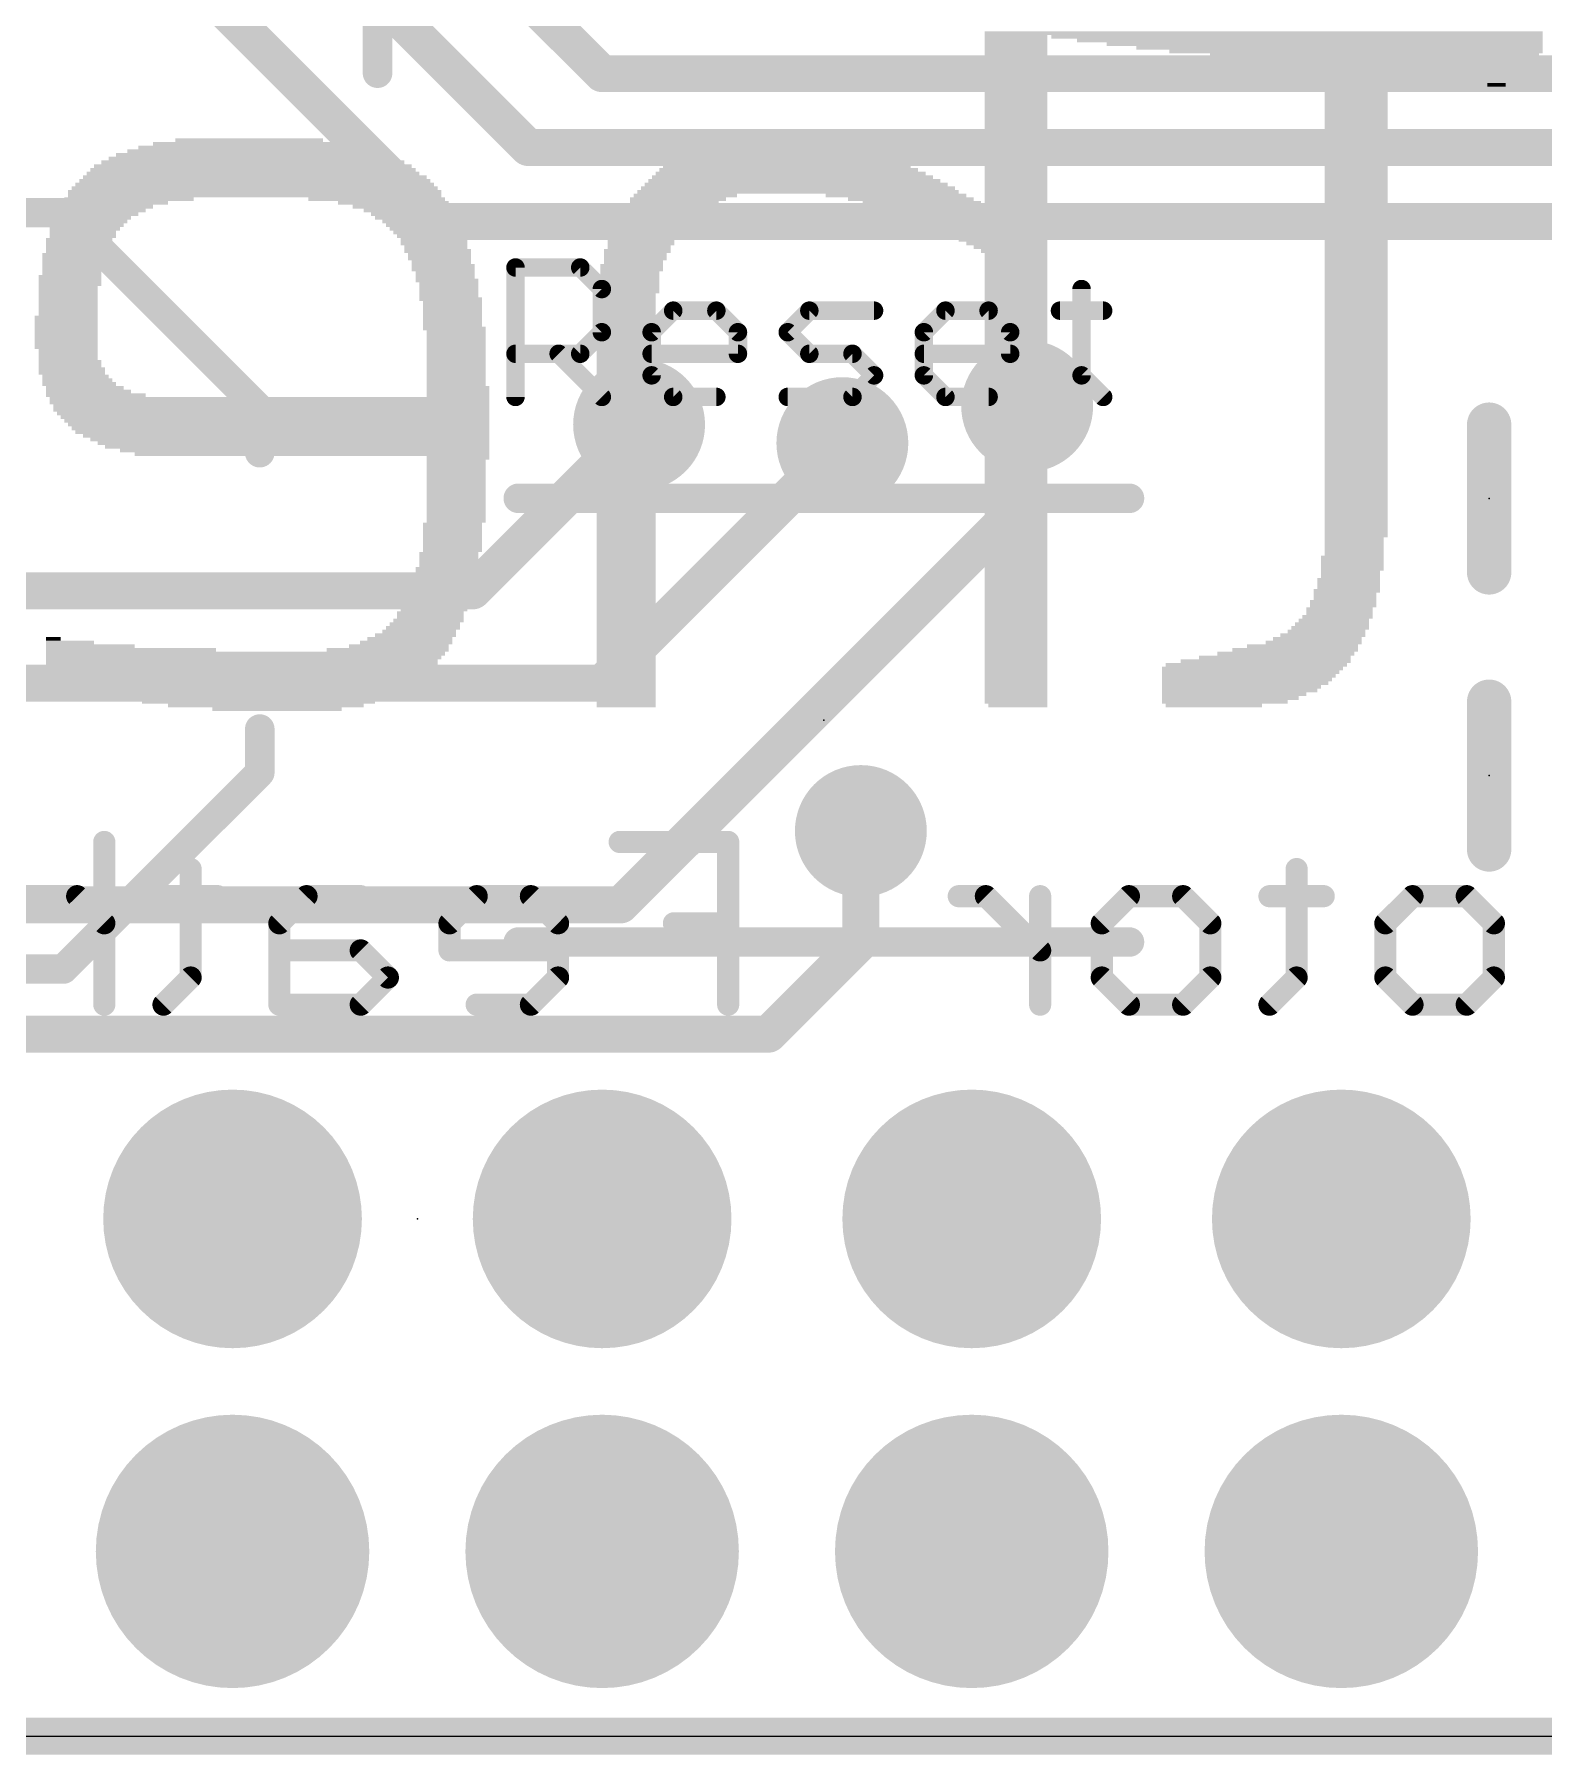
# Model space of a CAD drawing. Extents: x -0.1 to 50.9, y -0.1 to 23.
# Drawn here: x 22.77 to 33.14, y -0.13 to 11.7 of the extents above; entities that cross this region are included whole.
import ezdxf

# ---------------------------------------------------------------- set-up
doc = ezdxf.new("R2010")
doc.units = 0
for name, color, linetype in [('16', 132, 'CONTINUOUS'), ('17', 110, 'CONTINUOUS'), ('18', 110, 'CONTINUOUS'), ('20', 53, 'CONTINUOUS'), ('21', 40, 'CONTINUOUS'), ('22', 6, 'CONTINUOUS'), ('23', 40, 'CONTINUOUS'), ('30', 253, 'CONTINUOUS')]:
    doc.layers.add(name, color=color, linetype=linetype)

# ---------------------------------------------------------------- blocks, each defined once
blk = doc.blocks.new('ROUNDP')
at = {"const_width": 0.5}
blk.add_lwpolyline([(0, -0.25, 1), (0, 0.25, 1), (0, -0.25)], format="xyb", dxfattribs=at)
blk = doc.blocks.new('RECT')
blk.add_solid([(-0.5, -0.5), (0.5, -0.5), (-0.5, 0.5), (0.5, 0.5)])
blk = doc.blocks.new('ROUNDV')
at = {"const_width": 0.5}
blk.add_lwpolyline([(0, -0.25, 1), (0, 0.25, 1), (0, -0.25)], format="xyb", dxfattribs=at)

msp = doc.modelspace()

# ---------------------------------------------------------------- linework, layer by layer
at = {"layer": '16', "const_width": 0.254}
for points in [[(24.638, 12.446), (26.162, 10.922)], [(25.654, 12.446), (26.67, 11.43)], [(23.749, 12.192), (25.527, 10.414)], [(26.67, 11.43), (37.338, 11.43)], [(26.162, 10.922), (36.703, 10.922)], [(25.527, 10.414), (35.433, 10.414)], [(29.591, 8.509), (29.591, 9.144)], [(25.781, 7.874), (26.924, 9.017)], [(26.67, 7.239), (28.321, 8.89)], [(26.797, 5.715), (29.591, 8.509)], [(13.843, 7.874), (25.781, 7.874)], [(26.67, 7.239), (13.081, 7.239)], [(28.448, 5.461), (28.448, 6.223)], [(13.589, 5.715), (26.797, 5.715)], [(27.813, 4.826), (28.448, 5.461)], [(10.287, 4.826), (27.813, 4.826)], [(0, 0), (50.8, 0)]]:
    msp.add_lwpolyline(points, dxfattribs=at)
at = {"layer": '16', "const_width": 0.127}
for points in [[(26.67, 11.4935, 1), (26.67, 11.3665)], [(26.6251, 11.3851, 1), (26.7149, 11.4749)], [(26.162, 10.9855, 1), (26.162, 10.8585)], [(26.1171, 10.8771, 1), (26.2069, 10.9669)], [(25.527, 10.4775, 1), (25.527, 10.3505)], [(25.4821, 10.3691, 1), (25.5719, 10.4589)], [(29.6545, 9.144, 1), (29.5275, 9.144)], [(26.9689, 8.9721, 1), (26.8791, 9.0619)], [(28.3659, 8.8451, 1), (28.2761, 8.9349)], [(29.6359, 8.4641, 1), (29.5461, 8.5539)], [(29.5275, 8.509, 1), (29.6545, 8.509)], [(25.7361, 7.9189, 1), (25.8259, 7.8291)], [(25.781, 7.8105, 1), (25.781, 7.9375)], [(26.6251, 7.2839, 1), (26.7149, 7.1941)], [(26.67, 7.1755, 1), (26.67, 7.3025)], [(28.5115, 6.223, 1), (28.3845, 6.223)], [(26.7521, 5.7599, 1), (26.8419, 5.6701)], [(26.797, 5.6515, 1), (26.797, 5.7785)], [(28.4929, 5.4161, 1), (28.4031, 5.5059)], [(28.3845, 5.461, 1), (28.5115, 5.461)], [(27.7681, 4.8709, 1), (27.8579, 4.7811)], [(27.813, 4.7625, 1), (27.813, 4.8895)]]:
    msp.add_lwpolyline(points, format="xyb", dxfattribs=at)
at = {"layer": '20'}
msp.add_line((2.54, 0), (48.26, 0), dxfattribs=at)
at = {"layer": '21'}
for points, const_width in [([(25.1264, 11.4332), (25.1264, 15.9988)], 0.2032), ([(19.117, 10.474), (22.967, 10.474)], 0.2032), ([(22.967, 10.474), (24.317, 9.124)], 0.2032), ([(26.0746, 9.2075), (26.0746, 10.0973)], 0.127), ([(26.0746, 10.0973), (26.5195, 10.0973)], 0.127), ([(26.5195, 10.0973), (26.6678, 9.949)], 0.127), ([(26.6678, 9.949), (26.6678, 9.6524)], 0.127), ([(29.965, 9.949), (29.965, 9.3558)], 0.127), ([(27.0101, 9.6524), (27.1584, 9.8007)], 0.127), ([(27.1584, 9.8007), (27.455, 9.8007)], 0.127), ([(27.455, 9.8007), (27.6033, 9.6524)], 0.127), ([(27.9457, 9.6524), (28.094, 9.8007)], 0.127), ([(28.094, 9.8007), (28.5388, 9.8007)], 0.127), ([(28.8812, 9.6524), (29.0295, 9.8007)], 0.127), ([(29.0295, 9.8007), (29.3261, 9.8007)], 0.127), ([(29.3261, 9.8007), (29.4744, 9.6524)], 0.127), ([(29.8167, 9.8007), (30.1133, 9.8007)], 0.127), ([(26.6678, 9.6524), (26.5195, 9.5041)], 0.127), ([(27.0101, 9.3558), (27.0101, 9.6524)], 0.127), ([(27.6033, 9.6524), (27.6033, 9.5041)], 0.127), ([(28.094, 9.5041), (27.9457, 9.6524)], 0.127), ([(28.8812, 9.3558), (28.8812, 9.6524)], 0.127), ([(29.4744, 9.6524), (29.4744, 9.5041)], 0.127), ([(26.5195, 9.5041), (26.0746, 9.5041)], 0.127), ([(26.3712, 9.5041), (26.6678, 9.2075)], 0.127), ([(27.6033, 9.5041), (27.0101, 9.5041)], 0.127), ([(28.3905, 9.5041), (28.094, 9.5041)], 0.127), ([(28.5388, 9.3558), (28.3905, 9.5041)], 0.127), ([(29.4744, 9.5041), (28.8812, 9.5041)], 0.127), ([(27.1584, 9.2075), (27.0101, 9.3558)], 0.127), ([(28.3905, 9.2075), (28.5388, 9.3558)], 0.127), ([(29.0295, 9.2075), (28.8812, 9.3558)], 0.127), ([(29.965, 9.3558), (30.1133, 9.2075)], 0.127), ([(24.317, 9.124), (24.317, 8.824)], 0.2032), ([(27.455, 9.2075), (27.1584, 9.2075)], 0.127), ([(27.9457, 9.2075), (28.3905, 9.2075)], 0.127), ([(29.3261, 9.2075), (29.0295, 9.2075)], 0.127), ([(32.766, 8.001), (32.766, 9.017)], 0.3048), ([(26.094, 8.5104), (30.294, 8.5104)], 0.2032), ([(32.766, 6.096), (32.766, 7.112)], 0.3048), ([(24.317, 6.924), (24.317, 6.624)], 0.2032), ([(24.317, 6.624), (22.967, 5.274)], 0.2032), ([(30.294, 5.4596), (26.094, 5.4596)], 0.2032), ([(22.967, 5.274), (19.117, 5.274)], 0.2032)]:
    msp.add_lwpolyline(points, dxfattribs=dict(at, const_width=const_width))
for points, const_width in [([(25.0756, 11.4332, 1), (25.1772, 11.4332)], 0.1016), ([(23.0029, 10.5099, 1), (22.9311, 10.4381)], 0.1016), ([(22.967, 10.4232, 1), (22.967, 10.5248)], 0.1016), ([(26.1064, 10.0973, 1), (26.0429, 10.0973)], 0.0635), ([(26.0746, 10.129, 1), (26.0746, 10.0655)], 0.0635), ([(26.542, 10.1197, 1), (26.497, 10.0748)], 0.0635), ([(26.5195, 10.0655, 1), (26.5195, 10.129)], 0.0635), ([(26.6995, 9.949, 1), (26.636, 9.949)], 0.0635), ([(26.6453, 9.9265, 1), (26.6902, 9.9714)], 0.0635), ([(29.9967, 9.949, 1), (29.9332, 9.949)], 0.0635), ([(27.1584, 9.8324, 1), (27.1584, 9.7689)], 0.0635), ([(27.1809, 9.7782, 1), (27.136, 9.8231)], 0.0635), ([(27.4775, 9.8231, 1), (27.4326, 9.7782)], 0.0635), ([(27.455, 9.7689, 1), (27.455, 9.8324)], 0.0635), ([(28.094, 9.8324, 1), (28.094, 9.7689)], 0.0635), ([(28.1164, 9.7782, 1), (28.0715, 9.8231)], 0.0635), ([(28.5388, 9.7689, 1), (28.5388, 9.8324)], 0.0635), ([(29.0295, 9.8324, 1), (29.0295, 9.7689)], 0.0635), ([(29.0519, 9.7782, 1), (29.007, 9.8231)], 0.0635), ([(29.3485, 9.8231, 1), (29.3036, 9.7782)], 0.0635), ([(29.3261, 9.7689, 1), (29.3261, 9.8324)], 0.0635), ([(29.8167, 9.8324, 1), (29.8167, 9.7689)], 0.0635), ([(30.1133, 9.7689, 1), (30.1133, 9.8324)], 0.0635), ([(26.6902, 9.6299, 1), (26.6453, 9.6748)], 0.0635), ([(27.0419, 9.6524, 1), (26.9784, 9.6524)], 0.0635), ([(26.9877, 9.6748, 1), (27.0326, 9.6299)], 0.0635), ([(27.6351, 9.6524, 1), (27.5716, 9.6524)], 0.0635), ([(27.5809, 9.6299, 1), (27.6258, 9.6748)], 0.0635), ([(27.9681, 9.6748, 1), (27.9232, 9.6299)], 0.0635), ([(27.9232, 9.6748, 1), (27.9681, 9.6299)], 0.0635), ([(28.9129, 9.6524, 1), (28.8494, 9.6524)], 0.0635), ([(28.8587, 9.6748, 1), (28.9036, 9.6299)], 0.0635), ([(29.5061, 9.6524, 1), (29.4426, 9.6524)], 0.0635), ([(29.4519, 9.6299, 1), (29.4968, 9.6748)], 0.0635), ([(26.636, 9.6524, 1), (26.6995, 9.6524)], 0.0635), ([(26.0746, 9.5358, 1), (26.0746, 9.4723)], 0.0635), ([(26.3937, 9.5265, 1), (26.3488, 9.4816)], 0.0635), ([(26.497, 9.5265, 1), (26.542, 9.4816)], 0.0635), ([(26.5195, 9.4723, 1), (26.5195, 9.5358)], 0.0635), ([(27.0101, 9.5358, 1), (27.0101, 9.4723)], 0.0635), ([(27.5716, 9.5041, 1), (27.6351, 9.5041)], 0.0635), ([(27.6033, 9.4723, 1), (27.6033, 9.5358)], 0.0635), ([(28.094, 9.5358, 1), (28.094, 9.4723)], 0.0635), ([(28.0715, 9.4816, 1), (28.1164, 9.5265)], 0.0635), ([(28.413, 9.5265, 1), (28.3681, 9.4816)], 0.0635), ([(28.3905, 9.4723, 1), (28.3905, 9.5358)], 0.0635), ([(28.8812, 9.5358, 1), (28.8812, 9.4723)], 0.0635), ([(29.4426, 9.5041, 1), (29.5061, 9.5041)], 0.0635), ([(29.4744, 9.4723, 1), (29.4744, 9.5358)], 0.0635), ([(27.0326, 9.3782, 1), (26.9877, 9.3333)], 0.0635), ([(26.9784, 9.3558, 1), (27.0419, 9.3558)], 0.0635), ([(28.5613, 9.3333, 1), (28.5164, 9.3782)], 0.0635), ([(28.5164, 9.3333, 1), (28.5613, 9.3782)], 0.0635), ([(28.8494, 9.3558, 1), (28.9129, 9.3558)], 0.0635), ([(28.9036, 9.3782, 1), (28.8587, 9.3333)], 0.0635), ([(29.9874, 9.3782, 1), (29.9425, 9.3333)], 0.0635), ([(29.9332, 9.3558, 1), (29.9967, 9.3558)], 0.0635), ([(24.3678, 9.124, 1), (24.2662, 9.124)], 0.1016), ([(26.0429, 9.2075, 1), (26.1064, 9.2075)], 0.0635), ([(26.6453, 9.185, 1), (26.6902, 9.23)], 0.0635), ([(27.1584, 9.2393, 1), (27.1584, 9.1757)], 0.0635), ([(27.136, 9.185, 1), (27.1809, 9.23)], 0.0635), ([(27.455, 9.1757, 1), (27.455, 9.2393)], 0.0635), ([(27.9457, 9.2393, 1), (27.9457, 9.1757)], 0.0635), ([(28.3681, 9.23, 1), (28.413, 9.185)], 0.0635), ([(28.3905, 9.1757, 1), (28.3905, 9.2393)], 0.0635), ([(29.0295, 9.2393, 1), (29.0295, 9.1757)], 0.0635), ([(29.007, 9.185, 1), (29.0519, 9.23)], 0.0635), ([(29.3261, 9.1757, 1), (29.3261, 9.2393)], 0.0635), ([(30.0908, 9.185, 1), (30.1357, 9.23)], 0.0635), ([(24.2811, 9.0881, 1), (24.3529, 9.1599)], 0.1016), ([(32.8422, 9.017, 1), (32.6898, 9.017)], 0.1524), ([(24.2662, 8.824, 1), (24.3678, 8.824)], 0.1016), ([(26.094, 8.5612, 1), (26.094, 8.4596)], 0.1016), ([(30.294, 8.4596, 1), (30.294, 8.5612)], 0.1016), ([(32.6898, 8.001, 1), (32.8422, 8.001)], 0.1524), ([(32.8422, 7.112, 1), (32.6898, 7.112)], 0.1524), ([(24.3678, 6.924, 1), (24.2662, 6.924)], 0.1016), ([(24.2662, 6.624, 1), (24.3678, 6.624)], 0.1016), ([(24.3529, 6.5881, 1), (24.2811, 6.6599)], 0.1016), ([(32.6898, 6.096, 1), (32.8422, 6.096)], 0.1524), ([(26.094, 5.5104, 1), (26.094, 5.4088)], 0.1016), ([(30.294, 5.4088, 1), (30.294, 5.5104)], 0.1016), ([(22.9311, 5.3099, 1), (23.0029, 5.2381)], 0.1016), ([(22.967, 5.2232, 1), (22.967, 5.3248)], 0.1016)]:
    msp.add_lwpolyline(points, format="xyb", dxfattribs=dict(at, const_width=const_width))
at = {"layer": '22', "const_width": 0.1524}
for points in [[(23.2485, 6.1478), (23.2485, 5.0292)], [(27.5363, 6.1478), (26.7906, 6.1478)], [(27.5363, 5.0292), (27.5363, 6.1478)], [(23.8417, 5.9613), (23.8417, 5.2156)], [(31.4428, 5.9613), (31.4428, 5.2156)], [(23.0621, 5.7749), (22.6892, 5.7749)], [(23.2485, 5.5885), (23.0621, 5.7749)], [(24.0281, 5.7749), (23.6553, 5.7749)], [(24.6382, 5.7749), (24.4518, 5.5885)], [(25.0111, 5.7749), (24.6382, 5.7749)], [(25.8076, 5.7749), (25.6212, 5.5885)], [(26.1805, 5.7749), (25.8076, 5.7749)], [(26.3669, 5.5885), (26.1805, 5.7749)], [(29.3073, 5.7749), (29.1209, 5.7749)], [(29.6802, 5.4021), (29.3073, 5.7749)], [(29.6802, 5.0292), (29.6802, 5.7749)], [(30.1039, 5.5885), (30.2903, 5.7749)], [(30.2903, 5.7749), (30.6632, 5.7749)], [(30.6632, 5.7749), (30.8496, 5.5885)], [(31.6292, 5.7749), (31.2563, 5.7749)], [(32.0529, 5.5885), (32.2393, 5.7749)], [(32.2393, 5.7749), (32.6121, 5.7749)], [(32.6121, 5.7749), (32.7986, 5.5885)], [(24.4518, 5.5885), (24.4518, 5.0292)], [(25.6212, 5.5885), (25.6212, 5.4021)], [(26.3669, 5.2156), (26.3669, 5.5885)], [(27.5363, 5.5885), (27.1634, 5.5885)], [(30.1039, 5.2156), (30.1039, 5.5885)], [(30.8496, 5.5885), (30.8496, 5.2156)], [(32.0529, 5.2156), (32.0529, 5.5885)], [(32.7986, 5.5885), (32.7986, 5.2156)], [(25.0111, 5.4021), (24.4518, 5.4021)], [(25.1975, 5.2156), (25.0111, 5.4021)], [(25.6212, 5.4021), (26.3669, 5.4021)], [(23.8417, 5.2156), (23.6553, 5.0292)], [(25.0111, 5.0292), (25.1975, 5.2156)], [(26.1805, 5.0292), (26.3669, 5.2156)], [(30.2903, 5.0292), (30.1039, 5.2156)], [(30.8496, 5.2156), (30.6632, 5.0292)], [(31.4428, 5.2156), (31.2563, 5.0292)], [(32.2393, 5.0292), (32.0529, 5.2156)], [(32.7986, 5.2156), (32.6121, 5.0292)], [(24.4518, 5.0292), (25.0111, 5.0292)], [(25.8076, 5.0292), (26.1805, 5.0292)], [(30.6632, 5.0292), (30.2903, 5.0292)], [(32.6121, 5.0292), (32.2393, 5.0292)]]:
    msp.add_lwpolyline(points, dxfattribs=at)
at = {"layer": '22', "const_width": 0.0762}
for points in [[(23.2866, 6.1478, 1), (23.2104, 6.1478)], [(26.7906, 6.1859, 1), (26.7906, 6.1097)], [(27.5744, 6.1478, 1), (27.4982, 6.1478)], [(27.5363, 6.1097, 1), (27.5363, 6.1859)], [(23.8798, 5.9613, 1), (23.8036, 5.9613)], [(31.4809, 5.9613, 1), (31.4047, 5.9613)], [(23.089, 5.8018, 1), (23.0351, 5.748)], [(23.0621, 5.7368, 1), (23.0621, 5.813)], [(23.6553, 5.813, 1), (23.6553, 5.7368)], [(24.0281, 5.7368, 1), (24.0281, 5.813)], [(24.6382, 5.813, 1), (24.6382, 5.7368)], [(24.6652, 5.748, 1), (24.6113, 5.8018)], [(25.0111, 5.7368, 1), (25.0111, 5.813)], [(25.8076, 5.813, 1), (25.8076, 5.7368)], [(25.8346, 5.748, 1), (25.7807, 5.8018)], [(26.2074, 5.8018, 1), (26.1535, 5.748)], [(26.1805, 5.7368, 1), (26.1805, 5.813)], [(29.1209, 5.813, 1), (29.1209, 5.7368)], [(29.3343, 5.8018, 1), (29.2804, 5.748)], [(29.3073, 5.7368, 1), (29.3073, 5.813)], [(29.7183, 5.7749, 1), (29.6421, 5.7749)], [(30.2903, 5.813, 1), (30.2903, 5.7368)], [(30.3172, 5.748, 1), (30.2634, 5.8018)], [(30.6901, 5.8018, 1), (30.6362, 5.748)], [(30.6632, 5.7368, 1), (30.6632, 5.813)], [(31.2563, 5.813, 1), (31.2563, 5.7368)], [(31.6292, 5.7368, 1), (31.6292, 5.813)], [(32.2393, 5.813, 1), (32.2393, 5.7368)], [(32.2662, 5.748, 1), (32.2124, 5.8018)], [(32.6391, 5.8018, 1), (32.5852, 5.748)], [(32.6121, 5.7368, 1), (32.6121, 5.813)], [(23.2216, 5.5615, 1), (23.2754, 5.6154)], [(24.4899, 5.5885, 1), (24.4137, 5.5885)], [(24.4249, 5.6154, 1), (24.4787, 5.5615)], [(25.5942, 5.6154, 1), (25.6481, 5.5615)], [(25.6593, 5.5885, 1), (25.5831, 5.5885)], [(26.405, 5.5885, 1), (26.3288, 5.5885)], [(26.34, 5.5615, 1), (26.3938, 5.6154)], [(27.1634, 5.6266, 1), (27.1634, 5.5504)], [(27.5363, 5.5504, 1), (27.5363, 5.6266)], [(30.0769, 5.6154, 1), (30.1308, 5.5615)], [(30.142, 5.5885, 1), (30.0658, 5.5885)], [(30.8877, 5.5885, 1), (30.8115, 5.5885)], [(30.8226, 5.5615, 1), (30.8765, 5.6154)], [(32.0259, 5.6154, 1), (32.0798, 5.5615)], [(32.091, 5.5885, 1), (32.0148, 5.5885)], [(32.8367, 5.5885, 1), (32.7605, 5.5885)], [(32.7716, 5.5615, 1), (32.8255, 5.6154)], [(24.4518, 5.4402, 1), (24.4518, 5.3639)], [(25.038, 5.429, 1), (24.9841, 5.3751)], [(25.0111, 5.3639, 1), (25.0111, 5.4402)], [(25.6212, 5.4402, 1), (25.6212, 5.3639)], [(26.3669, 5.3639, 1), (26.3669, 5.4402)], [(29.6532, 5.3751, 1), (29.7071, 5.429)], [(25.5831, 5.4021, 1), (25.6593, 5.4021)], [(23.8036, 5.2156, 1), (23.8798, 5.2156)], [(23.8686, 5.1887, 1), (23.8147, 5.2426)], [(25.2244, 5.1887, 1), (25.1706, 5.2426)], [(25.1706, 5.1887, 1), (25.2244, 5.2426)], [(26.3288, 5.2156, 1), (26.405, 5.2156)], [(26.3938, 5.1887, 1), (26.34, 5.2426)], [(30.1308, 5.2426, 1), (30.0769, 5.1887)], [(30.0658, 5.2156, 1), (30.142, 5.2156)], [(30.8115, 5.2156, 1), (30.8877, 5.2156)], [(30.8765, 5.1887, 1), (30.8226, 5.2426)], [(31.4047, 5.2156, 1), (31.4809, 5.2156)], [(31.4697, 5.1887, 1), (31.4158, 5.2426)], [(32.0798, 5.2426, 1), (32.0259, 5.1887)], [(32.0148, 5.2156, 1), (32.091, 5.2156)], [(32.7605, 5.2156, 1), (32.8367, 5.2156)], [(32.8255, 5.1887, 1), (32.7716, 5.2426)], [(23.6283, 5.0561, 1), (23.6822, 5.0023)], [(24.4518, 5.0673, 1), (24.4518, 4.9911)], [(24.9841, 5.0561, 1), (25.038, 5.0023)], [(25.0111, 4.9911, 1), (25.0111, 5.0673)], [(25.8076, 5.0673, 1), (25.8076, 4.9911)], [(26.1535, 5.0561, 1), (26.2074, 5.0023)], [(26.1805, 4.9911, 1), (26.1805, 5.0673)], [(30.2903, 5.0673, 1), (30.2903, 4.9911)], [(30.2634, 5.0023, 1), (30.3172, 5.0561)], [(30.6362, 5.0561, 1), (30.6901, 5.0023)], [(30.6632, 4.9911, 1), (30.6632, 5.0673)], [(31.2294, 5.0561, 1), (31.2833, 5.0023)], [(32.2393, 5.0673, 1), (32.2393, 4.9911)], [(32.2124, 5.0023, 1), (32.2662, 5.0561)], [(32.5852, 5.0561, 1), (32.6391, 5.0023)], [(32.6121, 4.9911, 1), (32.6121, 5.0673)], [(23.2104, 5.0292, 1), (23.2866, 5.0292)], [(24.4137, 5.0292, 1), (24.4899, 5.0292)], [(27.4982, 5.0292, 1), (27.5744, 5.0292)], [(29.6421, 5.0292, 1), (29.7183, 5.0292)]]:
    msp.add_lwpolyline(points, format="xyb", dxfattribs=at)
at = {"layer": '23'}
for p in [(32.766, 8.509), (28.194, 6.985), (32.766, 6.604), (25.4, 3.556)]:
    msp.add_point(p, dxfattribs=at)

# ---------------------------------------------------------------- block references
at = {"layer": '17', "xscale": 1.6764, "yscale": 1.6764, "rotation": 270}
for p in [(24.13, 3.556), (26.67, 3.556), (29.21, 3.556), (31.75, 3.556)]:
    msp.add_blockref('ROUNDP', p, dxfattribs=at)
at = {"layer": '17', "xscale": 1.778, "yscale": 1.778}
for p in [(24.13, 1.27), (26.67, 1.27), (29.21, 1.27), (31.75, 1.27)]:
    msp.add_blockref('ROUNDP', p, dxfattribs=at)
at = {"layer": '18', "xscale": 0.9064, "yscale": 0.9064}
for p in [(29.591, 9.144), (29.591, 9.144), (26.924, 9.017), (26.924, 9.017), (28.321, 8.89), (28.321, 8.89), (28.448, 6.223), (28.448, 6.223)]:
    msp.add_blockref('ROUNDV', p, dxfattribs=at)
at = {"layer": '22', "yscale": 0.0254, "rotation": 180}
for p, xscale in [((31.2166, 11.7094), 3.8354), ((29.5148, 11.684), 0.4318), ((29.5148, 11.6586), 0.4318), ((29.5148, 11.6332), 0.4318), ((29.5148, 11.6078), 0.4318), ((29.5148, 11.5824), 0.4318), ((31.4452, 11.684), 3.3782), ((31.5341, 11.6586), 3.2004), ((31.6357, 11.6332), 2.9972), ((31.7373, 11.6078), 2.794), ((31.8516, 11.5824), 2.5654), ((29.5148, 11.557), 0.4318), ((29.5148, 11.5316), 0.4318), ((29.5148, 11.5062), 0.4318), ((29.5148, 11.4808), 0.4318), ((31.9786, 11.557), 2.2606), ((32.1564, 11.5316), 1.905), ((32.3723, 11.5062), 1.4732), ((31.8516, 11.4808), 0.4318), ((32.8168, 11.4808), 0.5334), ((29.5148, 11.4554), 0.4318), ((29.5148, 11.43), 0.4318), ((29.5148, 11.4046), 0.4318), ((29.5148, 11.3792), 0.4318), ((29.5148, 11.3538), 0.4318), ((31.8516, 11.4554), 0.4318), ((31.8516, 11.43), 0.4318), ((31.8516, 11.4046), 0.4318), ((31.8516, 11.3792), 0.4318), ((31.8516, 11.3538), 0.4318), ((32.8168, 11.4554), 0.4826), ((32.8168, 11.43), 0.4318), ((32.8168, 11.4046), 0.381), ((32.8168, 11.3792), 0.2794), ((32.8168, 11.3538), 0.127), ((29.5148, 11.3284), 0.4318), ((29.5148, 11.303), 0.4318), ((29.5148, 11.2776), 0.4318), ((29.5148, 11.2522), 0.4318), ((29.5148, 11.2268), 0.4318), ((31.8516, 11.3284), 0.4318), ((31.8516, 11.303), 0.4318), ((31.8516, 11.2776), 0.4318), ((31.8516, 11.2522), 0.4318), ((31.8516, 11.2268), 0.4318), ((29.5148, 11.2014), 0.4318), ((29.5148, 11.176), 0.4318), ((29.5148, 11.1506), 0.4318), ((29.5148, 11.1252), 0.4318), ((31.8516, 11.2014), 0.4318), ((31.8516, 11.176), 0.4318), ((31.8516, 11.1506), 0.4318), ((31.8516, 11.1252), 0.4318), ((27.8511, 10.9982), 0.6604), ((27.8384, 11.0236), 0.3302), ((29.5148, 11.0998), 0.4318), ((29.5148, 11.0744), 0.4318), ((29.5148, 11.049), 0.4318), ((29.5148, 11.0236), 0.4318), ((29.5148, 10.9982), 0.4318), ((31.8516, 11.0998), 0.4318), ((31.8516, 11.0744), 0.4318), ((31.8516, 11.049), 0.4318), ((31.8516, 11.0236), 0.4318), ((31.8516, 10.9982), 0.4318), ((24.2697, 10.8712), 1.8796), ((24.2697, 10.8966), 1.7272), ((24.257, 10.922), 1.5494), ((24.257, 10.9474), 1.3462), ((24.2443, 10.9728), 1.016), ((27.9019, 10.8712), 1.4224), ((27.9019, 10.8966), 1.3208), ((27.8892, 10.922), 1.1938), ((27.8892, 10.9474), 1.0414), ((27.8765, 10.9728), 0.8636), ((29.5148, 10.9728), 0.4318), ((29.5148, 10.9474), 0.4318), ((29.5148, 10.922), 0.4318), ((29.5148, 10.8966), 0.4318), ((29.5148, 10.8712), 0.4318), ((31.8516, 10.9728), 0.4318), ((31.8516, 10.9474), 0.4318), ((31.8516, 10.922), 0.4318), ((31.8516, 10.8966), 0.4318), ((31.8516, 10.8712), 0.4318), ((24.2697, 10.7696), 2.2352), ((24.2697, 10.795), 2.1844), ((24.2697, 10.8204), 2.0828), ((24.2697, 10.8458), 1.9812), ((27.9527, 10.7696), 1.778), ((27.94, 10.795), 1.7018), ((27.9273, 10.8204), 1.6256), ((27.9273, 10.8458), 1.524), ((29.5148, 10.8458), 0.4318), ((29.5148, 10.8204), 0.4318), ((29.5148, 10.795), 0.4318), ((29.5148, 10.7696), 0.4318), ((31.8516, 10.8458), 0.4318), ((31.8516, 10.8204), 0.4318), ((31.8516, 10.795), 0.4318), ((31.8516, 10.7696), 0.4318), ((24.2824, 10.6426), 2.5146), ((24.2824, 10.668), 2.4638), ((24.2824, 10.6934), 2.413), ((24.2824, 10.7188), 2.3622), ((24.2697, 10.7442), 2.286), ((28.0162, 10.6426), 2.159), ((28.0035, 10.668), 2.0828), ((27.9908, 10.6934), 2.0066), ((27.9781, 10.7188), 1.9304), ((27.9654, 10.7442), 1.8542), ((29.5148, 10.7442), 0.4318), ((29.5148, 10.7188), 0.4318), ((29.5148, 10.6934), 0.4318), ((29.5148, 10.668), 0.4318), ((29.5148, 10.6426), 0.4318), ((31.8516, 10.7442), 0.4318), ((31.8516, 10.7188), 0.4318), ((31.8516, 10.6934), 0.4318), ((31.8516, 10.668), 0.4318), ((31.8516, 10.6426), 0.4318), ((23.3172, 10.541), 0.7366), ((23.2664, 10.5156), 0.635), ((23.4188, 10.5664), 0.889), ((24.2824, 10.6172), 2.5654), ((24.2824, 10.5918), 2.5654), ((25.1206, 10.5664), 0.9398), ((25.2349, 10.541), 0.762), ((25.2857, 10.5156), 0.6604), ((27.1272, 10.5156), 0.5842), ((27.1907, 10.5664), 0.6604), ((27.1653, 10.541), 0.6096), ((27.2415, 10.5918), 0.7112), ((28.0162, 10.6172), 2.2098), ((28.6893, 10.5918), 0.9652), ((28.7909, 10.5664), 0.8636), ((28.8671, 10.541), 0.8128), ((29.1465, 10.5156), 1.1684), ((29.5148, 10.6172), 0.4318), ((29.5148, 10.5918), 0.4318), ((29.5148, 10.5664), 0.4318), ((29.5148, 10.541), 0.4318), ((31.8516, 10.6172), 0.4318), ((31.8516, 10.5918), 0.4318), ((31.8516, 10.5664), 0.4318), ((31.8516, 10.541), 0.4318), ((31.8516, 10.5156), 0.4318), ((23.1648, 10.4394), 0.5334), ((23.1521, 10.414), 0.508), ((23.2283, 10.4902), 0.6096), ((23.2029, 10.4648), 0.5588), ((25.3365, 10.4902), 0.6096), ((25.3746, 10.4648), 0.5842), ((25.3873, 10.4394), 0.5588), ((25.4254, 10.414), 0.5334), ((27.0383, 10.4394), 0.508), ((27.0256, 10.414), 0.4826), ((27.0891, 10.4902), 0.5588), ((27.0764, 10.4648), 0.5334), ((29.1846, 10.4902), 1.0922), ((29.2227, 10.4648), 1.016), ((29.2481, 10.4394), 0.9652), ((29.2862, 10.414), 0.889), ((31.8516, 10.4902), 0.4318), ((31.8516, 10.4648), 0.4318), ((31.8516, 10.4394), 0.4318), ((31.8516, 10.414), 0.4318), ((23.0759, 10.287), 0.4572), ((23.114, 10.3632), 0.4826), ((23.1013, 10.3378), 0.4572), ((23.1013, 10.3124), 0.4572), ((23.1394, 10.3886), 0.4826), ((25.4381, 10.3886), 0.508), ((25.4508, 10.3632), 0.4826), ((25.4762, 10.3378), 0.4826), ((25.4889, 10.3124), 0.4572), ((25.5143, 10.287), 0.4572), ((26.9367, 10.287), 0.4572), ((26.9748, 10.3378), 0.4826), ((26.9621, 10.3124), 0.4572), ((27.0002, 10.3886), 0.4826), ((26.9875, 10.3632), 0.4572), ((29.3116, 10.3886), 0.8382), ((29.337, 10.3632), 0.7874), ((29.3624, 10.3378), 0.7366), ((29.4005, 10.3124), 0.6604), ((29.4259, 10.287), 0.6096), ((31.8516, 10.3886), 0.4318), ((31.8516, 10.3632), 0.4318), ((31.8516, 10.3378), 0.4318), ((31.8516, 10.3124), 0.4318), ((31.8516, 10.287), 0.4318), ((23.0378, 10.1854), 0.4318), ((23.0378, 10.16), 0.4318), ((23.0759, 10.2616), 0.4572), ((23.0632, 10.2362), 0.4318), ((23.0632, 10.2108), 0.4318), ((25.5143, 10.2616), 0.4572), ((25.527, 10.2362), 0.4318), ((25.5397, 10.2108), 0.4572), ((25.5524, 10.1854), 0.4318), ((25.5524, 10.16), 0.4318), ((26.9113, 10.2108), 0.4572), ((26.8986, 10.1854), 0.4318), ((26.8986, 10.16), 0.4318), ((26.9367, 10.2616), 0.4572), ((26.924, 10.2362), 0.4318), ((29.4513, 10.2616), 0.5588), ((29.4767, 10.2362), 0.508), ((29.5021, 10.2108), 0.4572), ((29.5148, 10.1854), 0.4318), ((29.5148, 10.16), 0.4318), ((31.8516, 10.2616), 0.4318), ((31.8516, 10.2362), 0.4318), ((31.8516, 10.2108), 0.4318), ((31.8516, 10.1854), 0.4318), ((31.8516, 10.16), 0.4318), ((23.0378, 10.1346), 0.4318), ((23.0251, 10.1092), 0.4064), ((23.0251, 10.0838), 0.4064), ((23.0251, 10.0584), 0.4064), ((25.5651, 10.1346), 0.4064), ((25.5778, 10.1092), 0.4318), ((25.5778, 10.0838), 0.4318), ((25.5905, 10.0584), 0.4064), ((26.8732, 10.1092), 0.4318), ((26.8732, 10.0838), 0.4318), ((26.8605, 10.0584), 0.4064), ((26.8859, 10.1346), 0.4064), ((29.5148, 10.1346), 0.4318), ((29.5148, 10.1092), 0.4318), ((29.5148, 10.0838), 0.4318), ((29.5148, 10.0584), 0.4318), ((31.8516, 10.1346), 0.4318), ((31.8516, 10.1092), 0.4318), ((31.8516, 10.0838), 0.4318), ((31.8516, 10.0584), 0.4318), ((23.0124, 10.033), 0.4318), ((23.0124, 10.0076), 0.4318), ((23.0124, 9.9822), 0.4318), ((22.9997, 9.9568), 0.4064), ((22.9997, 9.9314), 0.4064), ((25.5905, 10.033), 0.4064), ((25.6032, 10.0076), 0.4318), ((25.6159, 9.9822), 0.4064), ((25.6159, 9.9568), 0.4064), ((25.6159, 9.9314), 0.4064), ((26.8478, 10.0076), 0.4318), ((26.8478, 9.9822), 0.4318), ((26.8478, 9.9568), 0.4318), ((26.8478, 9.9314), 0.4318), ((26.8605, 10.033), 0.4064), ((29.5148, 10.033), 0.4318), ((29.5148, 10.0076), 0.4318), ((29.5148, 9.9822), 0.4318), ((29.5148, 9.9568), 0.4318), ((29.5148, 9.9314), 0.4318), ((31.8516, 10.033), 0.4318), ((31.8516, 10.0076), 0.4318), ((31.8516, 9.9822), 0.4318), ((31.8516, 9.9568), 0.4318), ((31.8516, 9.9314), 0.4318), ((22.9997, 9.906), 0.4064), ((22.9997, 9.8806), 0.4064), ((22.9997, 9.8552), 0.4064), ((22.9997, 9.8298), 0.4064), ((22.9997, 9.8044), 0.4064), ((25.6159, 9.906), 0.4064), ((25.6286, 9.8806), 0.4318), ((25.6413, 9.8552), 0.4064), ((25.6413, 9.8298), 0.4064), ((25.6413, 9.8044), 0.4064), ((26.8351, 9.906), 0.4064), ((26.8351, 9.8806), 0.4064), ((26.8351, 9.8552), 0.4064), ((26.8351, 9.8298), 0.4064), ((26.8351, 9.8044), 0.4064), ((29.5148, 9.906), 0.4318), ((29.5148, 9.8806), 0.4318), ((29.5148, 9.8552), 0.4318), ((29.5148, 9.8298), 0.4318), ((29.5148, 9.8044), 0.4318), ((31.8516, 9.906), 0.4318), ((31.8516, 9.8806), 0.4318), ((31.8516, 9.8552), 0.4318), ((31.8516, 9.8298), 0.4318), ((31.8516, 9.8044), 0.4318), ((22.987, 9.7536), 0.4318), ((22.987, 9.7282), 0.4318), ((22.987, 9.7028), 0.4318), ((22.9997, 9.779), 0.4064), ((25.6413, 9.779), 0.4064), ((25.6413, 9.7536), 0.4064), ((25.6413, 9.7282), 0.4064), ((25.6413, 9.7028), 0.4064), ((26.8351, 9.779), 0.4064), ((26.8351, 9.7536), 0.4064), ((26.8351, 9.7282), 0.4064), ((26.8351, 9.7028), 0.4064), ((29.5148, 9.779), 0.4318), ((29.5148, 9.7536), 0.4318), ((29.5148, 9.7282), 0.4318), ((29.5148, 9.7028), 0.4318), ((31.8516, 9.779), 0.4318), ((31.8516, 9.7536), 0.4318), ((31.8516, 9.7282), 0.4318), ((31.8516, 9.7028), 0.4318), ((22.987, 9.6774), 0.4318), ((22.987, 9.652), 0.4318), ((22.987, 9.6266), 0.4318), ((22.987, 9.6012), 0.4318), ((22.987, 9.5758), 0.4318), ((25.654, 9.6774), 0.4318), ((25.6667, 9.652), 0.4064), ((25.6667, 9.6266), 0.4064), ((25.6667, 9.6012), 0.4064), ((25.6667, 9.5758), 0.4064), ((26.8351, 9.6774), 0.4064), ((26.8351, 9.652), 0.4064), ((26.8351, 9.6266), 0.4064), ((26.8351, 9.6012), 0.4064), ((26.8351, 9.5758), 0.4064), ((29.5148, 9.6774), 0.4318), ((29.5148, 9.652), 0.4318), ((29.5148, 9.6266), 0.4318), ((29.5148, 9.6012), 0.4318), ((29.5148, 9.5758), 0.4318), ((31.8516, 9.6774), 0.4318), ((31.8516, 9.652), 0.4318), ((31.8516, 9.6266), 0.4318), ((31.8516, 9.6012), 0.4318), ((31.8516, 9.5758), 0.4318), ((22.987, 9.5504), 0.4318), ((22.9997, 9.525), 0.4064), ((22.9997, 9.4996), 0.4064), ((22.9997, 9.4742), 0.4064), ((25.6667, 9.5504), 0.4064), ((25.6667, 9.525), 0.4064), ((25.6667, 9.4996), 0.4064), ((25.6667, 9.4742), 0.4064), ((26.8351, 9.5504), 0.4064), ((26.8351, 9.525), 0.4064), ((26.8351, 9.4996), 0.4064), ((26.8351, 9.4742), 0.4064), ((29.5148, 9.5504), 0.4318), ((29.5148, 9.525), 0.4318), ((29.5148, 9.4996), 0.4318), ((29.5148, 9.4742), 0.4318), ((31.8516, 9.5504), 0.4318), ((31.8516, 9.525), 0.4318), ((31.8516, 9.4996), 0.4318), ((31.8516, 9.4742), 0.4318), ((23.0124, 9.4488), 0.4318), ((23.0124, 9.4234), 0.4318), ((23.0251, 9.398), 0.4572), ((23.0251, 9.3726), 0.4572), ((23.0505, 9.3472), 0.4572), ((25.6667, 9.4488), 0.4064), ((25.6667, 9.4234), 0.4064), ((25.6667, 9.398), 0.4064), ((25.6667, 9.3726), 0.4064), ((25.6667, 9.3472), 0.4064), ((26.8351, 9.4488), 0.4064), ((26.8351, 9.4234), 0.4064), ((26.8351, 9.398), 0.4064), ((26.8351, 9.3726), 0.4064), ((26.8351, 9.3472), 0.4064), ((29.5148, 9.4488), 0.4318), ((29.5148, 9.4234), 0.4318), ((29.5148, 9.398), 0.4318), ((29.5148, 9.3726), 0.4318), ((29.5148, 9.3472), 0.4318), ((31.8516, 9.4488), 0.4318), ((31.8516, 9.4234), 0.4318), ((31.8516, 9.398), 0.4318), ((31.8516, 9.3726), 0.4318), ((31.8516, 9.3472), 0.4318), ((23.0632, 9.3218), 0.4826), ((23.0759, 9.2964), 0.508), ((23.114, 9.271), 0.5334), ((23.1394, 9.2456), 0.5842), ((23.1902, 9.2202), 0.6858), ((25.6667, 9.3218), 0.4064), ((25.6667, 9.2964), 0.4064), ((25.6794, 9.271), 0.4318), ((25.6794, 9.2456), 0.4318), ((25.6794, 9.2202), 0.4318), ((26.8351, 9.3218), 0.4064), ((26.8351, 9.2964), 0.4064), ((26.8351, 9.271), 0.4064), ((26.8351, 9.2456), 0.4064), ((26.8351, 9.2202), 0.4064), ((29.5148, 9.3218), 0.4318), ((29.5148, 9.2964), 0.4318), ((29.5148, 9.271), 0.4318), ((29.5148, 9.2456), 0.4318), ((29.5148, 9.2202), 0.4318), ((31.8516, 9.3218), 0.4318), ((31.8516, 9.2964), 0.4318), ((31.8516, 9.271), 0.4318), ((31.8516, 9.2456), 0.4318), ((31.8516, 9.2202), 0.4318), ((24.384, 9.1948), 3.0226), ((24.384, 9.1694), 3.0226), ((24.3967, 9.144), 2.9972), ((24.3967, 9.1186), 2.9972), ((26.8351, 9.1948), 0.4064), ((26.8351, 9.1694), 0.4064), ((26.8351, 9.144), 0.4064), ((26.8351, 9.1186), 0.4064), ((29.5148, 9.1948), 0.4318), ((29.5148, 9.1694), 0.4318), ((29.5148, 9.144), 0.4318), ((29.5148, 9.1186), 0.4318), ((31.8516, 9.1948), 0.4318), ((31.8516, 9.1694), 0.4318), ((31.8516, 9.144), 0.4318), ((31.8516, 9.1186), 0.4318), ((24.4094, 9.0932), 2.9718), ((24.4221, 9.0678), 2.9464), ((24.4348, 9.0424), 2.921), ((24.4475, 9.017), 2.8956), ((24.4602, 8.9916), 2.8702), ((26.8351, 9.0932), 0.4064), ((26.8351, 9.0678), 0.4064), ((26.8351, 9.0424), 0.4064), ((26.8351, 9.017), 0.4064), ((26.8351, 8.9916), 0.4064), ((29.5148, 9.0932), 0.4318), ((29.5148, 9.0678), 0.4318), ((29.5148, 9.0424), 0.4318), ((29.5148, 9.017), 0.4318), ((29.5148, 8.9916), 0.4318), ((31.8516, 9.0932), 0.4318), ((31.8516, 9.0678), 0.4318), ((31.8516, 9.0424), 0.4318), ((31.8516, 9.017), 0.4318), ((31.8516, 8.9916), 0.4318), ((24.4729, 8.9662), 2.8448), ((24.4983, 8.9408), 2.794), ((24.5237, 8.9154), 2.7432), ((24.5491, 8.89), 2.6924), ((24.5745, 8.8646), 2.6416), ((26.8351, 8.9662), 0.4064), ((26.8351, 8.9408), 0.4064), ((26.8351, 8.9154), 0.4064), ((26.8351, 8.89), 0.4064), ((26.8351, 8.8646), 0.4064), ((29.5148, 8.9662), 0.4318), ((29.5148, 8.9408), 0.4318), ((29.5148, 8.9154), 0.4318), ((29.5148, 8.89), 0.4318), ((29.5148, 8.8646), 0.4318), ((31.8516, 8.9662), 0.4318), ((31.8516, 8.9408), 0.4318), ((31.8516, 8.9154), 0.4318), ((31.8516, 8.89), 0.4318), ((31.8516, 8.8646), 0.4318), ((24.6253, 8.8392), 2.54), ((24.6761, 8.8138), 2.4384), ((25.6794, 8.7884), 0.4318), ((25.6667, 8.763), 0.4064), ((26.8351, 8.8392), 0.4064), ((26.8351, 8.8138), 0.4064), ((26.8351, 8.7884), 0.4064), ((26.8351, 8.763), 0.4064), ((29.5148, 8.8392), 0.4318), ((29.5148, 8.8138), 0.4318), ((29.5148, 8.7884), 0.4318), ((29.5148, 8.763), 0.4318), ((31.8516, 8.8392), 0.4318), ((31.8516, 8.8138), 0.4318), ((31.8516, 8.7884), 0.4318), ((31.8516, 8.763), 0.4318), ((25.6667, 8.7376), 0.4064), ((25.6667, 8.7122), 0.4064), ((25.6667, 8.6868), 0.4064), ((25.6667, 8.6614), 0.4064), ((25.6667, 8.636), 0.4064), ((26.8351, 8.7376), 0.4064), ((26.8351, 8.7122), 0.4064), ((26.8351, 8.6868), 0.4064), ((26.8351, 8.6614), 0.4064), ((26.8351, 8.636), 0.4064), ((29.5148, 8.7376), 0.4318), ((29.5148, 8.7122), 0.4318), ((29.5148, 8.6868), 0.4318), ((29.5148, 8.6614), 0.4318), ((29.5148, 8.636), 0.4318), ((31.8516, 8.7376), 0.4318), ((31.8516, 8.7122), 0.4318), ((31.8516, 8.6868), 0.4318), ((31.8516, 8.6614), 0.4318), ((31.8516, 8.636), 0.4318), ((25.6667, 8.6106), 0.4064), ((25.6667, 8.5852), 0.4064), ((25.6667, 8.5598), 0.4064), ((25.6667, 8.5344), 0.4064), ((25.6667, 8.509), 0.4064), ((26.8351, 8.6106), 0.4064), ((26.8351, 8.5852), 0.4064), ((26.8351, 8.5598), 0.4064), ((26.8351, 8.5344), 0.4064), ((26.8351, 8.509), 0.4064), ((29.5148, 8.6106), 0.4318), ((29.5148, 8.5852), 0.4318), ((29.5148, 8.5598), 0.4318), ((29.5148, 8.5344), 0.4318), ((29.5148, 8.509), 0.4318), ((31.8516, 8.6106), 0.4318), ((31.8516, 8.5852), 0.4318), ((31.8516, 8.5598), 0.4318), ((31.8516, 8.5344), 0.4318), ((31.8516, 8.509), 0.4318), ((25.6667, 8.4836), 0.4064), ((25.6667, 8.4582), 0.4064), ((25.6667, 8.4328), 0.4064), ((25.6667, 8.4074), 0.4064), ((26.8351, 8.4836), 0.4064), ((26.8351, 8.4582), 0.4064), ((26.8351, 8.4328), 0.4064), ((26.8351, 8.4074), 0.4064), ((29.5148, 8.4836), 0.4318), ((29.5148, 8.4582), 0.4318), ((29.5148, 8.4328), 0.4318), ((29.5148, 8.4074), 0.4318), ((31.8516, 8.4836), 0.4318), ((31.8516, 8.4582), 0.4318), ((31.8516, 8.4328), 0.4318), ((31.8516, 8.4074), 0.4318), ((25.6413, 8.3312), 0.4064), ((25.6413, 8.3058), 0.4064), ((25.6413, 8.2804), 0.4064), ((25.6667, 8.382), 0.4064), ((25.6667, 8.3566), 0.4064), ((26.8351, 8.382), 0.4064), ((26.8351, 8.3566), 0.4064), ((26.8351, 8.3312), 0.4064), ((26.8351, 8.3058), 0.4064), ((26.8351, 8.2804), 0.4064), ((29.5148, 8.382), 0.4318), ((29.5148, 8.3566), 0.4318), ((29.5148, 8.3312), 0.4318), ((29.5148, 8.3058), 0.4318), ((29.5148, 8.2804), 0.4318), ((31.8516, 8.382), 0.4318), ((31.8516, 8.3566), 0.4318), ((31.8516, 8.3312), 0.4318), ((31.8516, 8.3058), 0.4318), ((31.8516, 8.2804), 0.4318), ((25.6413, 8.255), 0.4064), ((25.6413, 8.2296), 0.4064), ((25.6413, 8.2042), 0.4064), ((25.6413, 8.1788), 0.4064), ((25.6413, 8.1534), 0.4064), ((26.8351, 8.255), 0.4064), ((26.8351, 8.2296), 0.4064), ((26.8351, 8.2042), 0.4064), ((26.8351, 8.1788), 0.4064), ((26.8351, 8.1534), 0.4064), ((29.5148, 8.255), 0.4318), ((29.5148, 8.2296), 0.4318), ((29.5148, 8.2042), 0.4318), ((29.5148, 8.1788), 0.4318), ((29.5148, 8.1534), 0.4318), ((31.8516, 8.255), 0.4318), ((31.8389, 8.2296), 0.4064), ((31.8389, 8.2042), 0.4064), ((31.8389, 8.1788), 0.4064), ((31.8389, 8.1534), 0.4064), ((25.6159, 8.128), 0.4064), ((25.6159, 8.1026), 0.4064), ((25.6159, 8.0772), 0.4064), ((25.6159, 8.0518), 0.4064), ((26.8351, 8.128), 0.4064), ((26.8351, 8.1026), 0.4064), ((26.8351, 8.0772), 0.4064), ((26.8351, 8.0518), 0.4064), ((29.5148, 8.128), 0.4318), ((29.5148, 8.1026), 0.4318), ((29.5148, 8.0772), 0.4318), ((29.5148, 8.0518), 0.4318), ((31.8262, 8.1026), 0.4318), ((31.8262, 8.0772), 0.4318), ((31.8262, 8.0518), 0.4318), ((31.8389, 8.128), 0.4064), ((25.5778, 7.9248), 0.4318), ((25.6032, 8.0264), 0.4318), ((25.5905, 8.001), 0.4064), ((25.5905, 7.9756), 0.4064), ((25.5905, 7.9502), 0.4064), ((26.8351, 8.0264), 0.4064), ((26.8351, 8.001), 0.4064), ((26.8351, 7.9756), 0.4064), ((26.8351, 7.9502), 0.4064), ((26.8351, 7.9248), 0.4064), ((29.5148, 8.0264), 0.4318), ((29.5148, 8.001), 0.4318), ((29.5148, 7.9756), 0.4318), ((29.5148, 7.9502), 0.4318), ((29.5148, 7.9248), 0.4318), ((31.8008, 7.9502), 0.4318), ((31.8008, 7.9248), 0.4318), ((31.8262, 8.0264), 0.4318), ((31.8135, 8.001), 0.4064), ((31.8135, 7.9756), 0.4064), ((25.527, 7.7978), 0.4318), ((25.5524, 7.8486), 0.4318), ((25.5524, 7.8232), 0.4318), ((25.5778, 7.8994), 0.4318), ((25.5651, 7.874), 0.4064), ((26.8351, 7.8994), 0.4064), ((26.8351, 7.874), 0.4064), ((26.8351, 7.8486), 0.4064), ((26.8351, 7.8232), 0.4064), ((26.8351, 7.7978), 0.4064), ((29.5148, 7.8994), 0.4318), ((29.5148, 7.874), 0.4318), ((29.5148, 7.8486), 0.4318), ((29.5148, 7.8232), 0.4318), ((29.5148, 7.7978), 0.4318), ((31.7627, 7.7978), 0.4572), ((31.7881, 7.874), 0.4572), ((31.7754, 7.8486), 0.4318), ((31.7754, 7.8232), 0.4318), ((31.8008, 7.8994), 0.4318), ((25.4889, 7.7216), 0.4572), ((25.4889, 7.6962), 0.4572), ((25.5143, 7.747), 0.4572), ((25.527, 7.7724), 0.4318), ((26.8351, 7.7724), 0.4064), ((26.8351, 7.747), 0.4064), ((26.8351, 7.7216), 0.4064), ((26.8351, 7.6962), 0.4064), ((29.5148, 7.7724), 0.4318), ((29.5148, 7.747), 0.4318), ((29.5148, 7.7216), 0.4318), ((29.5148, 7.6962), 0.4318), ((31.7246, 7.6962), 0.4826), ((31.7373, 7.747), 0.4572), ((31.7373, 7.7216), 0.4572), ((31.7627, 7.7724), 0.4572), ((25.3873, 7.5692), 0.5588), ((25.4127, 7.5946), 0.508), ((25.4381, 7.62), 0.508), ((25.4508, 7.6454), 0.4826), ((25.4762, 7.6708), 0.4826), ((26.8351, 7.6708), 0.4064), ((26.8351, 7.6454), 0.4064), ((26.8351, 7.62), 0.4064), ((26.8351, 7.5946), 0.4064), ((26.8351, 7.5692), 0.4064), ((29.5148, 7.6708), 0.4318), ((29.5148, 7.6454), 0.4318), ((29.5148, 7.62), 0.4318), ((29.5148, 7.5946), 0.4318), ((29.5148, 7.5692), 0.4318), ((31.623, 7.5692), 0.5842), ((31.6484, 7.5946), 0.5334), ((31.6738, 7.62), 0.5334), ((31.6865, 7.6454), 0.508), ((31.6992, 7.6708), 0.4826), ((22.8981, 7.5438), 0.1016), ((23.0124, 7.5184), 0.3302), ((23.1521, 7.493), 0.6096), ((23.4315, 7.4676), 1.1684), ((24.2189, 7.4422), 2.7432), ((25.1968, 7.4676), 0.8382), ((25.273, 7.493), 0.6858), ((25.3238, 7.5184), 0.635), ((25.3492, 7.5438), 0.5842), ((26.8351, 7.5438), 0.4064), ((26.8351, 7.5184), 0.4064), ((26.8351, 7.493), 0.4064), ((26.8351, 7.4676), 0.4064), ((26.8351, 7.4422), 0.4064), ((29.5148, 7.5438), 0.4318), ((29.5148, 7.5184), 0.4318), ((29.5148, 7.493), 0.4318), ((29.5148, 7.4676), 0.4318), ((29.5148, 7.4422), 0.4318), ((31.369, 7.4422), 0.9398), ((31.4325, 7.4676), 0.8636), ((31.4833, 7.493), 0.762), ((31.5595, 7.5184), 0.6604), ((31.5849, 7.5438), 0.6096), ((24.2062, 7.4168), 2.7178), ((24.1935, 7.3914), 2.6924), ((24.1935, 7.366), 2.6924), ((24.1808, 7.3406), 2.667), ((26.8351, 7.4168), 0.4064), ((26.8351, 7.3914), 0.4064), ((26.8351, 7.366), 0.4064), ((26.8351, 7.3406), 0.4064), ((29.5148, 7.4168), 0.4318), ((29.5148, 7.3914), 0.4318), ((29.5148, 7.366), 0.4318), ((29.5148, 7.3406), 0.4318), ((31.1404, 7.3406), 1.2446), ((31.1658, 7.366), 1.2446), ((31.2293, 7.3914), 1.1684), ((31.2928, 7.4168), 1.0414), ((24.1681, 7.3152), 2.6416), ((24.1554, 7.2898), 2.6162), ((24.13, 7.2644), 2.5654), ((24.1427, 7.239), 2.4892), ((24.1808, 7.2136), 2.3622), ((26.8351, 7.3152), 0.4064), ((26.8351, 7.2898), 0.4064), ((26.8351, 7.2644), 0.4064), ((26.8351, 7.239), 0.4064), ((26.8351, 7.2136), 0.4064), ((29.5148, 7.3152), 0.4318), ((29.5148, 7.2898), 0.4318), ((29.5148, 7.2644), 0.4318), ((29.5148, 7.239), 0.4318), ((29.5148, 7.2136), 0.4318), ((31.1277, 7.3152), 1.2192), ((31.115, 7.2898), 1.1938), ((31.1023, 7.2644), 1.1684), ((31.0896, 7.239), 1.143), ((31.0642, 7.2136), 1.0922), ((24.2062, 7.1882), 2.2098), ((24.2316, 7.1628), 2.0574), ((24.2697, 7.1374), 1.8288), ((24.3078, 7.112), 1.6002), ((24.3586, 7.0866), 1.3462), ((26.8351, 7.1882), 0.4064), ((26.8351, 7.1628), 0.4064), ((26.8351, 7.1374), 0.4064), ((26.8351, 7.112), 0.4064), ((26.8351, 7.0866), 0.4064), ((29.5148, 7.1882), 0.4318), ((29.5148, 7.1628), 0.4318), ((29.5148, 7.1374), 0.4318), ((29.5148, 7.112), 0.4318), ((29.5275, 7.0866), 0.4064), ((31.0515, 7.1882), 1.0668), ((31.0134, 7.1628), 0.9906), ((30.988, 7.1374), 0.9398), ((30.9499, 7.112), 0.8636), ((30.8737, 7.0866), 0.6604), ((24.4348, 7.0612), 0.889)]:
    msp.add_blockref('RECT', p, dxfattribs=dict(at, xscale=xscale))
at = {"layer": '30', "xscale": 1.778, "yscale": 1.778, "rotation": 270}
for p in [(24.13, 3.556), (26.67, 3.556), (29.21, 3.556), (31.75, 3.556)]:
    msp.add_blockref('ROUNDP', p, dxfattribs=at)
at = {"layer": '30', "xscale": 1.8796, "yscale": 1.8796}
for p in [(24.13, 1.27), (26.67, 1.27), (29.21, 1.27), (31.75, 1.27)]:
    msp.add_blockref('ROUNDP', p, dxfattribs=at)

doc.saveas('drawing.dxf')
